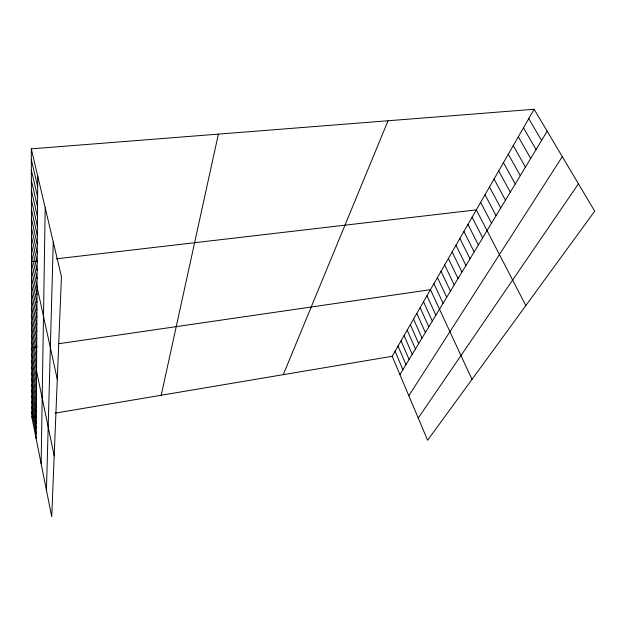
<?xml version="1.0" encoding="UTF-8"?>
<svg xmlns="http://www.w3.org/2000/svg" width="626" height="626" viewBox="0 0 626 626"><rect width="100%" height="100%" fill="white"/><g stroke="black" fill="none" stroke-linecap="round" stroke-linejoin="round"><path stroke-width="0.94" d="M36.159 438.748L37.709 176.047M41.152 463.741L45.205 207.824M46.441 490.244L53.265 242.004M161.218 395.249L218.372 134.12M283.288 374.653L388.057 120.763M392.173 356.288L534.142 109.26L594.7 211.173L427.605 440.258L392.173 356.288L55.127 413.144M399.92 374.645L547.179 131.194M408.825 395.749L562.304 156.649M418.231 418.051L578.447 183.825M534.142 109.26L31.3 148.847L61.434 276.676L51.731 516.74L31.832 417.072L36.511 416.282M37.098 346.867L31.699 347.657L54.196 455.877M58.703 343.729L430.461 289.674L472.004 379.379M37.247 261.065L31.527 261.731L57.287 379.325M56.223 258.851L476.323 209.874L525.832 305.59M528.759 118.635L541.568 140.474M523.485 127.814L536.075 149.551M518.32 136.797L530.699 158.441M513.265 145.592L525.441 167.134M508.312 154.207L520.292 175.648M503.46 162.65L515.245 183.989M498.711 170.914L510.307 192.159M494.055 179.02L505.464 200.156M489.485 186.963L500.722 208.004M485.009 194.749L496.074 215.688M480.627 202.386L491.512 223.224M472.098 217.222L482.662 237.857M467.958 224.429L478.366 244.962M463.889 231.503L474.148 251.934M459.899 238.443L470.009 258.773M455.986 245.259L465.947 265.487M452.136 251.949L461.965 272.075M448.365 258.522L458.044 278.547M444.656 264.97L454.202 284.9M441.009 271.308L450.43 291.137M437.433 277.537L446.721 297.272M433.912 283.656L443.083 303.289M426.955 295.762L435.884 315.191M423.52 301.74L432.323 321.075M420.14 307.624L428.826 326.85M416.822 313.399L425.39 332.531M413.559 319.08L422.018 338.11M410.351 324.667L418.7 343.596M407.19 330.152L415.437 348.995M404.091 335.552L412.229 354.293M401.039 340.865L409.075 359.512M398.034 346.092L405.977 364.637M395.076 351.225L402.925 369.684M31.323 159.591L37.654 186.634M31.339 170.061L37.591 196.94M31.363 180.265L37.529 206.979M31.386 190.218L37.474 216.768M31.402 199.921L37.419 226.315M31.417 209.397L37.364 235.619M31.441 218.638L37.31 244.703M31.457 227.668L37.255 253.569M31.472 236.479L37.2 262.224M31.488 245.095L37.153 270.667M31.511 253.507L37.106 278.922M31.543 269.775L37.012 294.869M31.558 277.639L36.965 302.569M31.574 285.323L36.918 310.105M31.59 292.851L36.879 317.468M31.597 300.214L36.832 324.683M31.613 307.421L36.793 331.733M31.629 314.479L36.754 338.635M31.644 321.388L36.715 345.395M31.66 328.157L36.676 352.008M31.668 334.793L36.637 358.487M31.683 341.287L36.598 364.841M31.707 354.089L36.527 377.337M31.723 360.388L36.488 383.488M31.73 366.562L36.449 389.513M31.746 372.619L36.418 395.421M31.754 378.55L36.378 401.211M31.77 384.372L36.347 406.892M31.777 390.084L36.316 412.456M31.793 395.687L36.285 417.918M31.801 401.188L36.253 423.27M31.809 406.579L36.222 428.528M31.824 411.877L36.191 433.685M31.3 148.847L31.832 417.072"/></g></svg>
